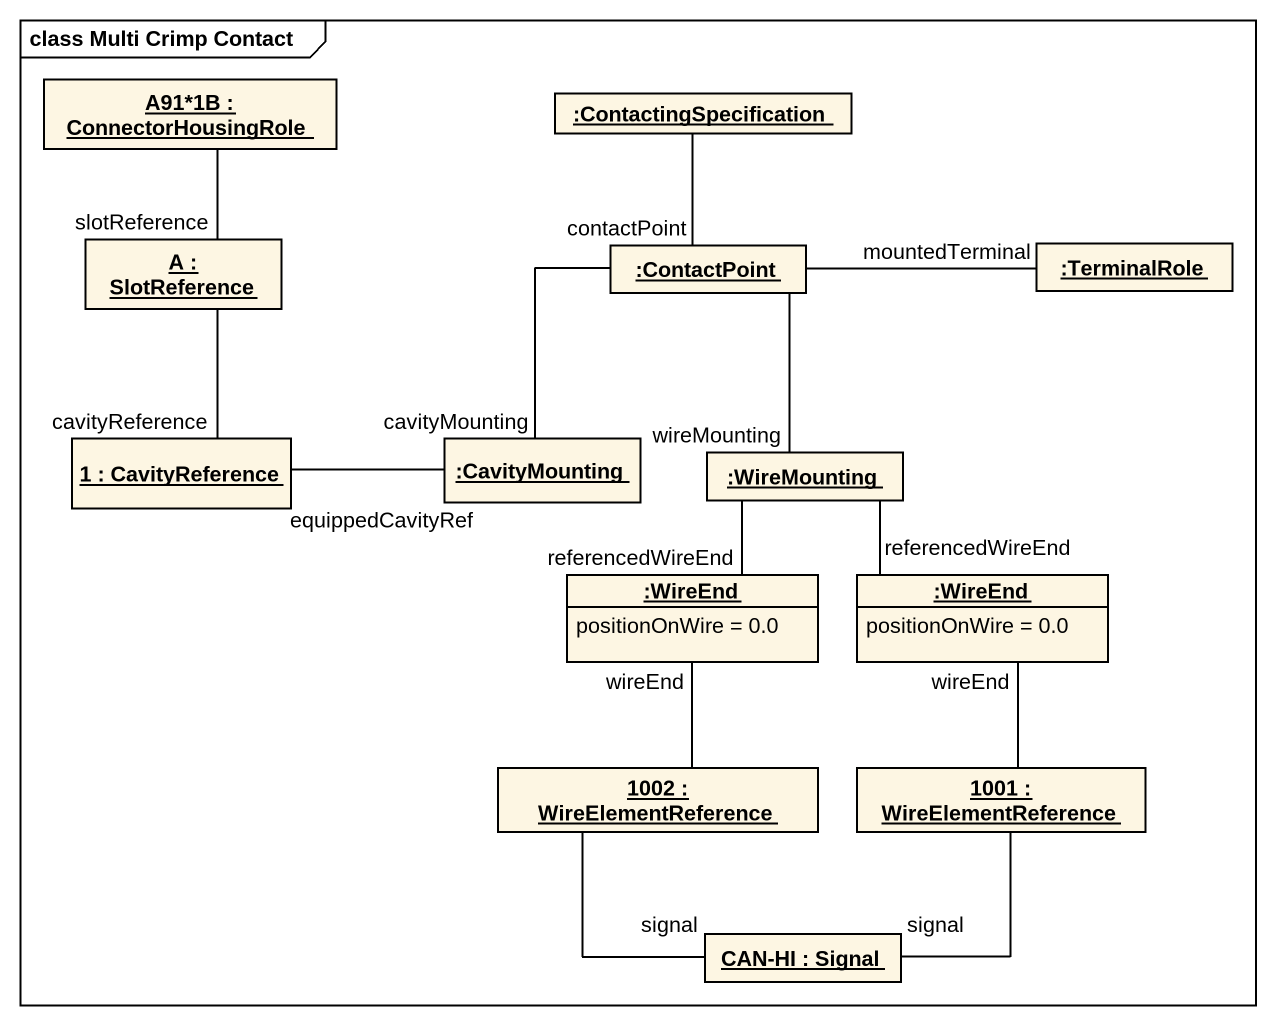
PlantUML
@startuml
mainframe class Multi Crimp Contact
hide circle
hide empty members
object "A91*1B : ConnectorHousingRole" as A91_1B
object ":ContactingSpecification" as ContactingSpecification
object "A : SlotReference" as A
object ":ContactPoint" as ContactPoint
object ":TerminalRole" as TerminalRole
object "1 : CavityReference" as o1
object ":CavityMounting" as CavityMounting
object ":WireMounting" as WireMounting
object ":WireEnd" as WireEnd {
  positionOnWire = 0.0
}
object ":WireEnd" as WireEnd_2 {
  positionOnWire = 0.0
}
object "1002 : WireElementReference" as o1002
object "1001 : WireElementReference" as o1001
object "CAN-HI : Signal" as CAN_HI
A91_1B -- A : slotReference
ContactingSpecification -- ContactPoint : contactPoint
A -- o1 : cavityReference
ContactPoint -right- TerminalRole : mountedTerminal
ContactPoint -- CavityMounting : cavityMounting
ContactPoint -- WireMounting : wireMounting
CavityMounting -left- o1 : equippedCavityRef
WireMounting -- WireEnd : referencedWireEnd
WireMounting -- WireEnd_2 : referencedWireEnd
o1002 -up- WireEnd : wireEnd
o1002 -- CAN_HI : signal
o1001 -up- WireEnd_2 : wireEnd
o1001 -- CAN_HI : signal
@enduml
